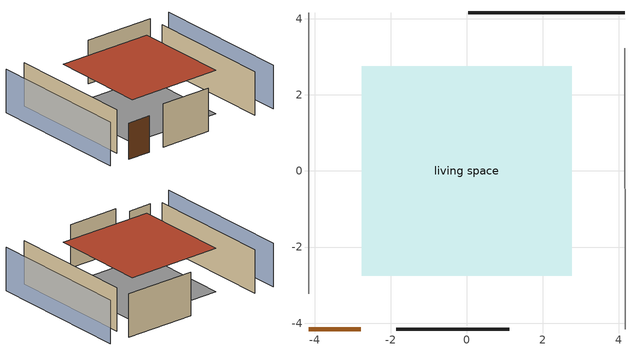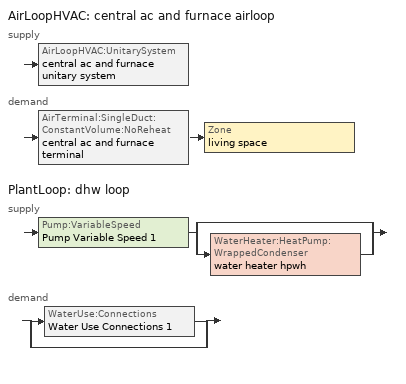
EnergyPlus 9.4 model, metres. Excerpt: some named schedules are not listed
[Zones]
living space
 floor adiabatic (Surface_1 construction): -2.76,-2.76 -2.76,2.76 2.76,2.76 2.76,-2.76 z0
 wall outside (AdiabaticWallConstruction): -4.16,-4.16 -2.79,-4.16 z0:2.03
 wall outside (Surface_3 construction): 4.16,4.16 0.05,4.16 z0:2.44
 wall outside (Surface_5 construction): -1.86,-4.16 1.11,-4.16 z0:2.44
 wall adiabatic (Surface_2 construction): -4.16,4.16 -4.16,-3.23 z0:2.44
 wall adiabatic (Surface_4 construction): 4.16,-4.16 4.16,3.23 z0:2.44
 door (Door): -4.16,-4.16 -2.79,-4.16 z0:2.03
 roof outside (Surface_6 construction): -2.76,2.76 -2.76,-2.76 2.76,-2.76 2.76,2.76 z2.44
shading: -5.38,4.16 -5.38,-4.16 / 5.38,-4.16 5.38,4.16 z0:2.44
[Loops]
AirLoopHVAC 'central ac and furnace airloop'
 supply: AirLoopHVAC:UnitarySystem 'central ac and furnace unitary system'
 demand: AirTerminal:SingleDuct:ConstantVolume:NoReheat 'central ac and furnace terminal' > Zone 'living space'
PlantLoop 'dhw loop'
 supply: Pump:VariableSpeed 'Pump Variable Speed 1' > split
  | bypass
  | WaterHeater:HeatPump:WrappedCondenser 'water heater hpwh'
 demand: split
  | WaterUse:Connections 'Water Use Connections 1'
  | bypass
[Building]
Building 1: Terrain=Suburbs
[Site:Location]
Jack Northrop Fld H_CA_USA: Latitude {deg}=33.92; Longitude {deg}=-118.33; Time Zone {hr}=-8; Elevation {m}=21
[Site:GroundTemperature:Deep]
16.823, 16.823, 16.823, 16.823, 16.823, 16.823, 16.823, 16.823, 16.823, 16.823, 16.823, 16.823
[Site:GroundTemperature:Shallow]
15.6849, 15.1465, 15.1033, 15.3589, 16.3846, 17.4055, 18.2906, 18.8513, 18.8989, 18.4429, 17.5804, 16.5908
[Site:WaterMainsTemperature]
Calculation Method=Schedule; Temperature Schedule=mains temperature schedule
[Material] Roughness=Rough
Name | Thickness {m} | Conductivity {W/m-K} | Density {kg/m3} | Specific Heat {J/kg-K} | Thermal Absorptance | Solar Absorptance | Visible Absorptance
asphalt or fiberglass shingles | 0.009525 | 0.162714 | 1121.4 | 1465.45 | 0.91 | 0.92 | 0.92
DoorMaterial | 0.04445 | 0.0612267 | 512.64 | 1214.23 | 0.9 | 0.7 | 0.7
Drywall 0.5 in. | 0.0127 | 0.160291 | 801 | 837.4 | 0.9 | 0.5 | 0.1
FloorStudAndCavity | 0.0889 | 1.94183 | 50.32683 | 1063.81 | 0.9 | 0.7 | 0.7
furniture material living space | 0.06096 | 0.115458 | 640.8 | 1214.23 | 0.9 | 0.6 | 0.1
RoofRigidIns | 0.025908 | 0.029427 | 32.04 | 1214.23 | 0.9 | 0.7 | 0.7
RoofSheathing | 0.01905 | 0.115458 | 512.64 | 1214.23 | 0.9 | 0.7 | 0.7
RoofStudAndCavity | 0.2032 | 0.71298 | 78.34581 | 1123.46 | 0.9 | 0.7 | 0.7
WallRigidIns | 0.512978 | 0.029427 | 32.04 | 1214.23 | 0.9 | 0.7 | 0.7
WallSheathing | 0.0127 | 0.115458 | 512.64 | 1214.23 | 0.9 | 0.7 | 0.7
WallStudAndCavity | 0.1397 | 0.393673 | 139.0536 | 1170.24 | 0.9 | 0.7 | 0.7
WallStudAndCavity 1 | 0.1397 | 1.23985 | 139.0536 | 1170.24 | 0.9 | 0.7 | 0.7
WallStudAndCavity 2 | 0.0889 | 0.380278 | 52.3479 | 1209.89 | 0.9 | 0.7 | 0.7
WallStudAndCavity 3 | 0.0889 | 0.391764 | 83.0341 | 1211.67 | 0.9 | 0.7 | 0.7
wood siding | 0.0254 | 0.102417 | 544.68 | 1172.36 | 0.9 | 0.7 | 0.7
wood siding 1 | 0.0254 | 0.102417 | 544.68 | 1172.36 | 0.9 | 0.75 | 0.75
[Construction]
AdiabaticWallConstruction: wood siding 1, WallRigidIns, WallStudAndCavity 2, Drywall 0.5 in.
Door: DoorMaterial
furniture construction living space: furniture material living space
PartitionWallConstruction: Drywall 0.5 in., WallStudAndCavity 3, Drywall 0.5 in.
Surface_1 construction: FloorStudAndCavity
Surface_2 construction; Surface_4 construction: WallSheathing, WallStudAndCavity
Surface_3 construction; Surface_5 construction: wood siding, WallSheathing, WallStudAndCavity 1, Drywall 0.5 in.
Surface_6 construction: asphalt or fiberglass shingles, RoofRigidIns, RoofSheathing, RoofStudAndCavity, Drywall 0.5 in.
[Zone]
living space: Multiplier=1; Volume {m3}=74.3034; Part of Total Floor Area=Yes
[InternalMass] Zone or ZoneList=living space; Surface Area {m2}=30.4722
Name | Construction
furniture mass living space living | furniture construction living space
living space Living Partition | PartitionWallConstruction
[People]
occupants: Zone or ZoneList=living space; Number of People Schedule=occupants; Number of People Calculation Method=People; Number of People=1; Fraction Radiant=0.314171; Sensible Heat Fraction=0.56303; Activity Level Schedule=occupants activity schedule; Carbon Dioxide Generation Rate {m3/s-W}=0; Enable ASHRAE 55 Comfort Warnings=No; Mean Radiant Temperature Calculation Type=ZoneAveraged
[Lights]
interior lighting: Zone or ZoneList=living space; Schedule=lighting_interior; Design Level Calculation Method=LightingLevel; Lighting Level {W}=382.434; Return Air Fraction=0; Fraction Radiant=0.6; Fraction Visible=0.2; Fraction Replaceable=1
[ElectricEquipment] Zone or ZoneList=living space; Design Level Calculation Method=EquipmentLevel
Name | Schedule | Design Level {W} | Fraction Latent | Fraction Radiant | Fraction Lost
ceiling fan | ceiling_fan | 63.7545 | 0 | 0.558 | 0
clothes dryer | clothes_dryer | 1993.39 | 0.0164787 | 0.0801128 | 0.85
clothes washer | clothes_washer_power | 13222.9 | 0.03 | 0.162 | 0.7
cooking range | cooking_range | 1257.23 | 0.161847 | 0.382892 | 0.2
freezer | freezer | 47.92 | 0 | 0.6 | 0
fridge | refrigerator | 36.4967 | 0 | 0.6 | 0
mech vent bath fan 0 | mech vent bath fan 0 schedule | 15 | 0 | 0 | 1
mech vent house fan | Always On Discrete | 30 | 0 | 0 | 1
mech vent house fan cfis | Always On Discrete | 0 | 0 | 0 | 0
mech vent range fan 0 | mech vent range fan 0 schedule | 30 | 0 | 0 | 1
misc electric vehicle charging | plug_loads_vehicle | 211.416 | 0 | 0 | 1
misc hot tub pump | hot_tub_pump | 405.359 | 0 | 0 | 1
misc plug loads | plug_loads_other | 12.2969 | 0.021 | 0.558 | 0.049
misc tv | plug_loads_tv | 46.9568 | 0 | 0.6 | 0
misc well pump | plug_loads_well_pump | 13.8377 | 0 | 0 | 1
whole house fan | Always On Discrete | 0 | 0 | 0 | 1
[GasEquipment]
misc hot tub heater: Zone or ZoneList=living space; Schedule=hot_tub_heater; Design Level Calculation Method=EquipmentLevel; Design Level {W}=895.818; Fraction Latent=0; Fraction Radiant=0; Fraction Lost=1
[OtherEquipment] Zone or ZoneList=living space; Design Level Calculation Method=EquipmentLevel
Name | Fuel Type | Schedule | Design Level {W} | Fraction Latent | Fraction Radiant | Fraction Lost
clothes dryer 1 | NaturalGas | clothes_dryer | 26482.4 | 0.0164787 | 0.0801128 | 0.85
cooking range 1 | NaturalGas | cooking_range | 36845.7 | 0.161847 | 0.382892 | 0.2
mech vent house fan latent load equip; water heater lat | None | Always On Discrete | 0 | 1 | 0 | 0
mech vent house fan sensible load equip; water heater sens | None | Always On Discrete | 0 | 0 | 0 | 0
misc fireplace | NaturalGas | fuel_loads_fireplace | 15.3276 | 0.1 | 0.3 | 0.4
misc grill | NaturalGas | fuel_loads_grill | 12.2921 | 0 | 0 | 1
misc lighting | NaturalGas | fuel_loads_lighting | 1.82016 | 0 | 0 | 1
water heater hpwh EC adjustment | Electricity | Always On Discrete | 0.01 | 0 | 0 | 1
water latent | None | fixtures | 3509.71 | 1 | 0 | 0
water sensible | None | fixtures | -3458.97 | 0 | 0.6 | 0
[ZoneInfiltration:DesignFlowRate] Zone or ZoneList=living space; Schedule=Always On Discrete; Design Flow Rate Calculation Method=Flow/Zone; Design Flow Rate {m3/s}=0
infil flow; natural vent flow; whole house fan flow
[ZoneControl:Thermostat]
living space Thermostat: Zone or ZoneList=living space; Control Type Schedule=living space Thermostat Schedule; Control 1=living space temperature setpoint; Temperature Difference Between Cutout And Setpoint {deltaC}=0
[ThermostatSetpoint:DualSetpoint]
living space temperature setpoint: Heating Setpoint Temperature Schedule=heating setpoint; Cooling Setpoint Temperature Schedule=cooling setpoint
[AirTerminal:SingleDuct:ConstantVolume:NoReheat]
central ac and furnace terminal: Availability Schedule=Always On Discrete; Maximum Air Flow Rate {m3/s}=0.0509703
[ZoneHVAC:Baseboard:Convective:Electric]
baseboard: Availability Schedule=Always On Discrete; Heating Design Capacity {W}=408.248; Efficiency=1
[ZoneHVAC:Dehumidifier:DX]
dehumidifier: Availability Schedule=Always On Discrete; Rated Water Removal {L/day}=30.7565; Rated Energy Factor {L/kWh}=1.8; Rated Air Flow Rate {m3/s}=0.0843606; Water Removal Curve=DXDH-WaterRemove-Cap-fT; Energy Factor Curve=DXDH-EnergyFactor-fT; Part Load Fraction Correlation Curve=DXDH-PLF-fPLR; Minimum Dry-Bulb Temperature for Dehumidifier Operation {C}=10; Maximum Dry-Bulb Temperature for Dehumidifier Operation {C}=40; Off-Cycle Parasitic Electric Load {W}=0
[ZoneHVAC:IdealLoadsAirSystem]
ideal residual: Maximum Heating Supply Air Temperature {C}=50; Minimum Cooling Supply Air Temperature {C}=10; Maximum Heating Supply Air Humidity Ratio {kgWater/kgDryAir}=0.015; Minimum Cooling Supply Air Humidity Ratio {kgWater/kgDryAir}=0.01; Heating Limit=NoLimit; Cooling Limit=NoLimit; Dehumidification Control Type=None; Humidification Control Type=None
[Zone equipment]
living space: central ac and furnace terminal, baseboard, dehumidifier, ideal residual
[AirLoopHVAC]
central ac and furnace airloop: Design Supply Air Flow Rate {m3/s}=0.0509703; Design Return Air Flow Fraction of Supply Air Flow=1
[Sizing:System]
central ac and furnace airloop: Type of Load to Size On=Sensible; Design Outdoor Air Flow Rate {m3/s}=Autosize; Central Heating Maximum System Air Flow Ratio=0.3; Preheat Design Temperature {C}=7; Preheat Design Humidity Ratio {kgWater/kgDryAir}=0.008; Precool Design Temperature {C}=12.8; Precool Design Humidity Ratio {kgWater/kgDryAir}=0.008; Central Cooling Design Supply Air Temperature {C}=12.8; Central Heating Design Supply Air Temperature {C}=16.7; Type of Zone Sum to Use=NonCoincident; 100% Outdoor Air in Cooling=Yes; 100% Outdoor Air in Heating=Yes; Central Cooling Design Supply Air Humidity Ratio {kgWater/kgDryAir}=0.0085; Central Heating Design Supply Air Humidity Ratio {kgWater/kgDryAir}=0.008; Cooling Supply Air Flow Rate Method=DesignDay; Cooling Supply Air Flow Rate {m3/s}=0; Cooling Supply Air Flow Rate Per Floor Area {m3/s-m2}=0.00996765; Cooling Fraction of Autosized Cooling Supply Air Flow Rate=1; Cooling Supply Air Flow Rate Per Unit Cooling Capacity {m3/s-W}=3.94755e-05; Heating Supply Air Flow Rate Method=DesignDay; Heating Supply Air Flow Rate {m3/s}=0; Heating Supply Air Flow Rate Per Floor Area {m3/s-m2}=0.00996765; Heating Fraction of Autosized Heating Supply Air Flow Rate=1; Heating Fraction of Autosized Cooling Supply Air Flow Rate=1; Heating Supply Air Flow Rate Per Unit Heating Capacity {m3/s-W}=3.15882e-05; System Outdoor Air Method=ZoneSum; Zone Maximum Outdoor Air Fraction=1; Cooling Design Capacity Method=CoolingDesignCapacity; Cooling Design Capacity {W}=Autosize; Cooling Design Capacity Per Floor Area {W/m2}=234.7; Fraction of Autosized Cooling Design Capacity=1; Heating Design Capacity Method=HeatingDesignCapacity; Heating Design Capacity {W}=Autosize; Heating Design Capacity Per Floor Area {W/m2}=157; Fraction of Autosized Heating Design Capacity=1; Central Cooling Capacity Control Method=OnOff
[AvailabilityManager:Scheduled]
central ac and furnace airloop Availability Manager: Schedule=Always On Discrete
[AirLoopHVAC:UnitarySystem]
central ac and furnace unitary system: Control Type=Load; Controlling Zone or Thermostat Location=living space; Dehumidification Control Type=None; Availability Schedule=Always On Discrete; Supply Fan=central ac and furnace supply fan; Fan Placement=BlowThrough; Supply Air Fan Operating Mode Schedule=Always Off Discrete; Heating Coil=central ac and furnace htg coil; DX Heating Coil Sizing Ratio=1; Cooling Coil=central ac and furnace clg coil; Use DOAS DX Cooling Coil=No; Minimum Supply Air Temperature {C}=2; Latent Load Control=SensibleOnlyLoadControl; Cooling Supply Air Flow Rate Method=SupplyAirFlowRate; Cooling Supply Air Flow Rate {m3/s}=0.0509703; Heating Supply Air Flow Rate Method=SupplyAirFlowRate; Heating Supply Air Flow Rate {m3/s}=0.0136865; No Load Supply Air Flow Rate {m3/s}=0; Maximum Supply Air Temperature {C}=48.8889; Maximum Outdoor Dry-Bulb Temperature for Supplemental Heater Operation {C}=21; Maximum Cycling Rate {cycles/hr}=2.5; Heat Pump Time Constant {s}=60; Fraction of On-Cycle Power Use=0.01; Heat Pump Fan Delay Time {s}=60; Ancillary On-Cycle Electric Power {W}=0; Ancillary Off-Cycle Electric Power {W}=0
[Fan:OnOff] Availability Schedule=Always On Discrete; Motor Efficiency=1; Motor In Airstream Fraction=1
Name | Fan Total Efficiency | Pressure Rise {Pa} | Maximum Flow Rate {m3/s} | Fan Power Ratio Function of Speed Ratio Curve | Fan Efficiency Ratio Function of Speed Ratio Curve
central ac and furnace supply fan | 0.75 | 794.58 | 0.0509703 | Fan On Off Power Curve | Fan On Off Efficiency Curve
water heater fan | 0.663995 | 65 | 0.0854225 | Fan On Off Power Curve 1 | Fan On Off Efficiency Curve 1
[Coil:Heating:Fuel]
central ac and furnace htg coil: Availability Schedule=Always On Discrete; Fuel Type=FuelOilNo2; Burner Efficiency=0.76; Nominal Capacity {W}=1224.45; Parasitic Electric Load {W}=0; Parasitic Fuel Load {W}=0
[Coil:Cooling:DX:SingleSpeed]
central ac and furnace clg coil: Availability Schedule=Always On Discrete; Gross Rated Total Cooling Capacity {W}=1969.44; Gross Rated Sensible Heat Ratio=0.740612; Gross Rated Cooling COP {W/W}=2.49021; Rated Air Flow Rate {m3/s}=0.104183; Rated Evaporator Fan Power Per Volume Flow Rate {W/(m3/s)}=773.391; Total Cooling Capacity Function of Temperature Curve=Cool-CAP-fT1; Total Cooling Capacity Function of Flow Fraction Curve=Cool-CAP-fFF1; Energy Input Ratio Function of Temperature Curve=Cool-EIR-fT1; Energy Input Ratio Function of Flow Fraction Curve=Cool-EIR-fFF1; Part Load Fraction Correlation Curve=Cool-PLF-fPLR1; Minimum Outdoor Dry-Bulb Temperature for Compressor Operation {C}=-25; Nominal Time for Condensate Removal to Begin {s}=1000; Ratio of Initial Moisture Evaporation Rate and Steady State Latent Capacity=1.5; Maximum Cycling Rate {cycles/hr}=3; Latent Capacity Time Constant {s}=45; Condenser Type=AirCooled; Evaporative Condenser Effectiveness=0; Evaporative Condenser Air Flow Rate {m3/s}=Autosize; Evaporative Condenser Pump Rated Power Consumption {W}=Autosize; Crankcase Heater Capacity {W}=50; Maximum Outdoor Dry-Bulb Temperature for Crankcase Heater Operation {C}=10; Basin Heater Capacity {W/K}=0; Basin Heater Setpoint Temperature {C}=10
[PlantLoop]
dhw loop: Fluid Type=Water; Plant Equipment Operation Scheme=dhw loop Operation Schemes; Maximum Loop Temperature {C}=100; Minimum Loop Temperature {C}=0; Maximum Loop Flow Rate {m3/s}=0.01; Minimum Loop Flow Rate {m3/s}=0; Plant Loop Volume {m3}=0.003; Load Distribution Scheme=Optimal; Plant Loop Demand Calculation Scheme=SingleSetpoint
[Sizing:Plant]
dhw loop: Loop Type=Heating; Design Loop Exit Temperature {C}=51.6667; Loop Design Temperature Difference {deltaC}=5.55556; Sizing Option=NonCoincident; Zone Timesteps in Averaging Window=1; Coincident Sizing Factor Mode=None
[Pump:VariableSpeed]
Pump Variable Speed 1: Design Maximum Flow Rate {m3/s}=0.01; Design Pump Head {Pa}=1; Design Power Consumption {W}=0; Motor Efficiency=1; Fraction of Motor Inefficiencies to Fluid Stream=0; Coefficient 1 of the Part Load Performance Curve=0; Coefficient 2 of the Part Load Performance Curve=1; Coefficient 3 of the Part Load Performance Curve=0; Coefficient 4 of the Part Load Performance Curve=0; Design Minimum Flow Rate {m3/s}=0; Pump Control Type=Intermittent; Skin Loss Radiative Fraction=0.5; Design Power Sizing Method=PowerPerFlowPerPressure; Design Electric Power per Unit Flow Rate {W/(m3/s)}=348701.1; Design Shaft Power per Unit Flow Rate per Unit Head {W/((m3/s)-Pa)}=1.28205; Design Minimum Flow Rate Fraction=0
[WaterHeater:Stratified]
water heater tank: Tank Volume {m3}=0.27255; Tank Height {m}=1.5975; Tank Shape=VerticalCylinder; Maximum Temperature Limit {C}=90; Heater Priority Control=MasterSlave; Heater 1 Setpoint Temperature Schedule=water heater TopElementSetpoint; Heater 1 Deadband Temperature Difference {deltaC}=18.5; Heater 1 Capacity {W}=4500; Heater 1 Height {m}=1.13156; Heater 2 Setpoint Temperature Schedule=water heater BottomElementSetpoint; Heater 2 Deadband Temperature Difference {deltaC}=3.89; Heater 2 Capacity {W}=4500; Heater 2 Height {m}=0.332813; Heater Fuel Type=Electricity; Heater Thermal Efficiency=1; Off Cycle Parasitic Fuel Consumption Rate {W}=3; Off Cycle Parasitic Fuel Type=Electricity; Off Cycle Parasitic Heat Fraction to Tank=0; Off Cycle Parasitic Height {m}=0; On Cycle Parasitic Fuel Consumption Rate {W}=3; On Cycle Parasitic Fuel Type=Electricity; On Cycle Parasitic Heat Fraction to Tank=0; On Cycle Parasitic Height {m}=0; Ambient Temperature Indicator=Schedule; Ambient Temperature Schedule=water heater Tamb act; Uniform Skin Loss Coefficient per Unit Area to Ambient Temperature {W/m2-K}=0.92499; Skin Loss Fraction to Zone=1; Off Cycle Flue Loss Coefficient to Ambient Temperature {W/K}=0; Off Cycle Flue Loss Fraction to Zone=1; Use Side Effectiveness=1; Use Side Inlet Height {m}=0; Use Side Outlet Height {m}=Autocalculate; Source Side Effectiveness=1; Source Side Inlet Height {m}=0; Source Side Outlet Height {m}=0; Inlet Mode=Fixed; Use Side Design Flow Rate {m3/s}=0.00453494; Source Side Design Flow Rate {m3/s}=0; Indirect Water Heating Recovery Time {hr}=1.5; Number of Nodes=6; Additional Destratification Conductivity {W/m-K}=0; Node 1 Additional Loss Coefficient {W/K}=0; Node 2 Additional Loss Coefficient {W/K}=0; Node 3 Additional Loss Coefficient {W/K}=0; Node 4 Additional Loss Coefficient {W/K}=0; Node 5 Additional Loss Coefficient {W/K}=0; Node 6 Additional Loss Coefficient {W/K}=0
[WaterHeater:HeatPump:WrappedCondenser]
water heater hpwh: Availability Schedule=Always On Discrete; Compressor Setpoint Temperature Schedule=water heater WaterHeaterHPSchedule; Dead Band Temperature Difference {deltaC}=3.89; Condenser Bottom Location {m}=0.01; Condenser Top Location {m}=0.865313; Evaporator Air Flow Rate {m3/s}=0.0854225; Inlet Air Configuration=Schedule; Inlet Air Temperature Schedule=water heater Tamb act; Inlet Air Humidity Schedule=water heater RHamb act; Tank=water heater tank; DX Coil=water heater coil; Minimum Inlet Air Temperature for Compressor Operation {C}=5.55556; Maximum Inlet Air Temperature for Compressor Operation {C}=48.8889; Compressor Location=Schedule; Compressor Ambient Temperature Schedule=water heater Tamb act; Fan=water heater fan; Fan Placement=DrawThrough; On Cycle Parasitic Electric Load {W}=0; Off Cycle Parasitic Electric Load {W}=0; Parasitic Heat Rejection Location=Outdoors; Tank Element Control Logic=MutuallyExclusive; Control Sensor 1 Height In Stratified Tank {m}=1.26469; Control Sensor 1 Weight=0.75; Control Sensor 2 Height In Stratified Tank {m}=0.465938
[Coil:WaterHeating:AirToWaterHeatPump:Wrapped]
water heater coil: Rated Heating Capacity {W}=1409.92; Rated COP {W/W}=2.81984; Rated Sensible Heat Ratio=0.88; Rated Evaporator Inlet Air Dry-Bulb Temperature {C}=19.7222; Rated Evaporator Inlet Air Wet-Bulb Temperature {C}=13.5639; Rated Condenser Water Temperature {C}=48.89; Rated Evaporator Air Flow Rate {m3/s}=0.0854225; Evaporator Fan Power Included in Rated COP=Yes; Crankcase Heater Capacity {W}=0; Maximum Ambient Temperature for Crankcase Heater Operation {C}=0; Evaporator Air Temperature Type for Curve Objects=WetBulbTemperature; Heating Capacity Function of Temperature Curve=HPWH-Cap-fT; Heating Capacity Function of Air Flow Fraction Curve=HPWH-Htg-Cap-FF; Heating COP Function of Temperature Curve=HPWH-COP-fT; Heating COP Function of Air Flow Fraction Curve=HPWH-Htg-COP-FF; Part Load Fraction Correlation Curve=HPWH-COP-fPLR
[SetpointManager:Scheduled]
Setpoint Manager Scheduled 1: Control Variable=Temperature; Schedule=dhw temp
[WaterUse:Connections]
Water Use Connections 1: Water Use Equipment Name 1=dhw fixtures; Water Use Equipment Name 2=dhw distribution waste; Water Use Equipment Name 3=clothes washer
[WaterUse:Equipment]
Name | Peak Flow Rate {m3/s} | Flow Rate Fraction Schedule | Target Temperature Schedule
dhw fixtures | 0.000209975 | fixtures | Schedule Constant 1
dhw distribution waste | 8.01235e-05 | fixtures | Schedule Constant 1
clothes washer | 0.000233589 | clothes_washer | water heater WaterHeaterHPSchedule
[PlantEquipmentOperationSchemes]
dhw loop Operation Schemes: Control Scheme Object Type 1=PlantEquipmentOperation:HeatingLoad; Control Scheme Name 1=dhw loop Heating Operation Scheme; Control Scheme Schedule Name 1=Always On Discrete
[PlantEquipmentOperation:HeatingLoad]
dhw loop Heating Operation Scheme: Load Range Lower Limit 1 {W}=0; Load Range Upper Limit 1 {W}=1000000000; Range Equipment List Name 1=dhw loop Heating Equipment List
[PlantEquipmentList]
dhw loop Heating Equipment List: WaterHeater:HeatPump:WrappedCondenser, water heater hpwh
[Exterior:Lights]
exterior lighting: Schedule=lighting_exterior; Design Level {W}=14.8717
[EnergyManagementSystem:GlobalVariable]
central_ac_and_furnace_airloop_Fan_RTF
[EnergyManagementSystem:InternalVariable]
central_ac_and_furnace_airloop_max_sup_fan_mfr: Internal Data Index Key=central ac and furnace supply fan; Internal Data Type=Fan Maximum Mass Flow Rate
[EnergyManagementSystem:Sensor]
Name | Output:Variable or Output:Meter Index Key | Output:Variable or Output:Meter
airflow_gain | living space | Zone Infiltration Sensible Heat Gain Energy
airflow_loss | living space | Zone Infiltration Sensible Heat Loss Energy
airflow_tin_s; central_ac_and_furnace_unitary_system_install_quality_tin_s; water_heater_amb_temp | living space | Zone Mean Air Temperature
airflow_tt_s; central_ac_and_furnace_unitary_system_install_quality_tt_s | living space | Zone Outdoor Air Drybulb Temperature
airflow_win_s | living space | Zone Air Humidity Ratio
central_ac_and_furnace_airloop_Fan_RTF_s | central ac and furnace supply fan | Fan Runtime Fraction
central_ac_and_furnace_clg_coil_s | central ac and furnace clg coil | Cooling Coil Electricity Energy
central_ac_and_furnace_htg_coil_s | central ac and furnace htg coil | Heating Coil FuelOilNo2 Energy
central_ac_and_furnace_supply_fan_s; central_ac_and_furnace_supply_fan_s_1 | central ac and furnace supply fan | Fan Electricity Energy
clg_load_liv |  | Cooling:EnergyTransfer:Zone:LIVING SPACE
clg_load_tot |  | Cooling:EnergyTransfer
clg_sp_s | cooling setpoint | Schedule Value
clothes_dryer_exhaust_0_sch_s | clothes_dryer_exhaust | Schedule Value
cool_season | cooling season schedule | Schedule Value
htg_load_liv |  | Heating:EnergyTransfer:Zone:LIVING SPACE
htg_load_tot |  | Heating:EnergyTransfer
htg_sp_s | heating setpoint | Schedule Value
ig_dehumidifier | dehumidifier | Zone Dehumidifier Sensible Heating Energy
ig_ee_conv | ceiling fan | Electric Equipment Convective Heating Energy
ig_ee_conv_1 | clothes dryer | Electric Equipment Convective Heating Energy
ig_ee_conv_10 | misc well pump | Electric Equipment Convective Heating Energy
ig_ee_conv_11 | whole house fan | Electric Equipment Convective Heating Energy
ig_ee_conv_2 | clothes washer | Electric Equipment Convective Heating Energy
ig_ee_conv_3 | cooking range | Electric Equipment Convective Heating Energy
ig_ee_conv_4 | freezer | Electric Equipment Convective Heating Energy
ig_ee_conv_5 | fridge | Electric Equipment Convective Heating Energy
ig_ee_conv_6 | misc electric vehicle charging | Electric Equipment Convective Heating Energy
ig_ee_conv_7 | misc hot tub pump | Electric Equipment Convective Heating Energy
ig_ee_conv_8 | misc plug loads | Electric Equipment Convective Heating Energy
ig_ee_conv_9 | misc tv | Electric Equipment Convective Heating Energy
ig_ee_rad | ceiling fan | Electric Equipment Radiant Heating Energy
ig_ee_rad_1 | clothes dryer | Electric Equipment Radiant Heating Energy
ig_ee_rad_10 | misc well pump | Electric Equipment Radiant Heating Energy
ig_ee_rad_11 | whole house fan | Electric Equipment Radiant Heating Energy
ig_ee_rad_2 | clothes washer | Electric Equipment Radiant Heating Energy
ig_ee_rad_3 | cooking range | Electric Equipment Radiant Heating Energy
ig_ee_rad_4 | freezer | Electric Equipment Radiant Heating Energy
ig_ee_rad_5 | fridge | Electric Equipment Radiant Heating Energy
ig_ee_rad_6 | misc electric vehicle charging | Electric Equipment Radiant Heating Energy
ig_ee_rad_7 | misc hot tub pump | Electric Equipment Radiant Heating Energy
ig_ee_rad_8 | misc plug loads | Electric Equipment Radiant Heating Energy
ig_ee_rad_9 | misc tv | Electric Equipment Radiant Heating Energy
ig_ge_conv | misc hot tub heater | Gas Equipment Convective Heating Energy
ig_ge_rad | misc hot tub heater | Gas Equipment Radiant Heating Energy
ig_lgt_conv | interior lighting | Lights Convective Heating Energy
ig_lgt_rad | interior lighting | Lights Radiant Heating Energy
ig_lgt_vis | interior lighting | Lights Visible Radiation Heating Energy
ig_oe_conv | clothes dryer 1 | Other Equipment Convective Heating Energy
ig_oe_conv_1 | cooking range 1 | Other Equipment Convective Heating Energy
ig_oe_conv_2 | misc fireplace | Other Equipment Convective Heating Energy
ig_oe_conv_3 | misc grill | Other Equipment Convective Heating Energy
ig_oe_conv_4 | misc lighting | Other Equipment Convective Heating Energy
ig_oe_conv_5 | water heater hpwh EC adjustment | Other Equipment Convective Heating Energy
ig_oe_conv_6 | water heater lat | Other Equipment Convective Heating Energy
ig_oe_conv_7 | water heater sens | Other Equipment Convective Heating Energy
ig_oe_conv_8 | water latent | Other Equipment Convective Heating Energy
ig_oe_conv_9 | water sensible | Other Equipment Convective Heating Energy
ig_oe_rad | clothes dryer 1 | Other Equipment Radiant Heating Energy
ig_oe_rad_1 | cooking range 1 | Other Equipment Radiant Heating Energy
ig_oe_rad_2 | misc fireplace | Other Equipment Radiant Heating Energy
ig_oe_rad_3 | misc grill | Other Equipment Radiant Heating Energy
ig_oe_rad_4 | misc lighting | Other Equipment Radiant Heating Energy
ig_oe_rad_5 | water heater hpwh EC adjustment | Other Equipment Radiant Heating Energy
ig_oe_rad_6 | water heater lat | Other Equipment Radiant Heating Energy
ig_oe_rad_7 | water heater sens | Other Equipment Radiant Heating Energy
ig_oe_rad_8 | water latent | Other Equipment Radiant Heating Energy
ig_oe_rad_9 | water sensible | Other Equipment Radiant Heating Energy
ig_ppl_conv | occupants | People Convective Heating Energy
ig_ppl_rad | occupants | People Radiant Heating Energy
im_conv | furniture mass living space living | Surface Inside Face Convection Heat Gain Energy
im_conv_1 | living space Living Partition | Surface Inside Face Convection Heat Gain Energy
im_ig | furniture mass living space living | Surface Inside Face Internal Gains Radiation Heat Gain Energy
im_ig_1 | living space Living Partition | Surface Inside Face Internal Gains Radiation Heat Gain Energy
im_lgt | furniture mass living space living | Surface Inside Face Lights Radiation Heat Gain Energy
im_lgt_1 | living space Living Partition | Surface Inside Face Lights Radiation Heat Gain Energy
im_sol | furniture mass living space living | Surface Inside Face Solar Radiation Heat Gain Energy
im_sol_1 | living space Living Partition | Surface Inside Face Solar Radiation Heat Gain Energy
im_surf | furniture mass living space living | Surface Inside Face Net Surface Thermal Radiation Heat Gain Energy
im_surf_1 | living space Living Partition | Surface Inside Face Net Surface Thermal Radiation Heat Gain Energy
mech_vent_bath_fan_0_sch_s | mech vent bath fan 0 schedule | Schedule Value
mech_vent_range_fan_0_sch_s | mech vent range fan 0 schedule | Schedule Value
mv_conv | mech vent bath fan 0 | Electric Equipment Convective Heating Energy
mv_conv_1 | mech vent house fan | Electric Equipment Convective Heating Energy
mv_conv_2 | mech vent house fan cfis | Electric Equipment Convective Heating Energy
mv_conv_3 | mech vent range fan 0 | Electric Equipment Convective Heating Energy
mv_conv_4 | mech vent house fan latent load equip | Other Equipment Convective Heating Energy
mv_conv_5 | mech vent house fan sensible load equip | Other Equipment Convective Heating Energy
mv_rad | mech vent bath fan 0 | Electric Equipment Radiant Heating Energy
mv_rad_1 | mech vent house fan | Electric Equipment Radiant Heating Energy
mv_rad_2 | mech vent house fan cfis | Electric Equipment Radiant Heating Energy
mv_rad_3 | mech vent range fan 0 | Electric Equipment Radiant Heating Energy
mv_rad_4 | mech vent house fan latent load equip | Other Equipment Radiant Heating Energy
mv_rad_5 | mech vent house fan sensible load equip | Other Equipment Radiant Heating Energy
natural_vent_avail_s | natural vent avail schedule | Schedule Value
out_pb_s |  | Site Outdoor Air Barometric Pressure
out_wt_s |  | Site Outdoor Air Humidity Ratio
site_vw_s |  | Site Wind Speed
ss_conv | Surface_5_-_Door_front | Surface Inside Face Convection Heat Gain Energy
ss_ig | Surface_5_-_Door_front | Surface Inside Face Internal Gains Radiation Heat Gain Energy
ss_lgt | Surface_5_-_Door_front | Surface Inside Face Lights Radiation Heat Gain Energy
ss_sol | Surface_5_-_Door_front | Surface Inside Face Solar Radiation Heat Gain Energy
ss_surf | Surface_5_-_Door_front | Surface Inside Face Net Surface Thermal Radiation Heat Gain Energy
s_conv | Surface_1 | Surface Inside Face Convection Heat Gain Energy
s_conv_1 | Surface_2 | Surface Inside Face Convection Heat Gain Energy
s_conv_2 | Surface_3 | Surface Inside Face Convection Heat Gain Energy
s_conv_3 | Surface_4 | Surface Inside Face Convection Heat Gain Energy
s_conv_4 | Surface_5 | Surface Inside Face Convection Heat Gain Energy
s_conv_5 | Surface_6 | Surface Inside Face Convection Heat Gain Energy
s_ig | Surface_1 | Surface Inside Face Internal Gains Radiation Heat Gain Energy
s_ig_1 | Surface_2 | Surface Inside Face Internal Gains Radiation Heat Gain Energy
s_ig_2 | Surface_3 | Surface Inside Face Internal Gains Radiation Heat Gain Energy
s_ig_3 | Surface_4 | Surface Inside Face Internal Gains Radiation Heat Gain Energy
s_ig_4 | Surface_5 | Surface Inside Face Internal Gains Radiation Heat Gain Energy
s_ig_5 | Surface_6 | Surface Inside Face Internal Gains Radiation Heat Gain Energy
s_lgt | Surface_1 | Surface Inside Face Lights Radiation Heat Gain Energy
s_lgt_1 | Surface_2 | Surface Inside Face Lights Radiation Heat Gain Energy
s_lgt_2 | Surface_3 | Surface Inside Face Lights Radiation Heat Gain Energy
s_lgt_3 | Surface_4 | Surface Inside Face Lights Radiation Heat Gain Energy
s_lgt_4 | Surface_5 | Surface Inside Face Lights Radiation Heat Gain Energy
s_lgt_5 | Surface_6 | Surface Inside Face Lights Radiation Heat Gain Energy
s_sol | Surface_1 | Surface Inside Face Solar Radiation Heat Gain Energy
s_sol_1 | Surface_2 | Surface Inside Face Solar Radiation Heat Gain Energy
s_sol_2 | Surface_3 | Surface Inside Face Solar Radiation Heat Gain Energy
s_sol_3 | Surface_4 | Surface Inside Face Solar Radiation Heat Gain Energy
s_sol_4 | Surface_5 | Surface Inside Face Solar Radiation Heat Gain Energy
s_sol_5 | Surface_6 | Surface Inside Face Solar Radiation Heat Gain Energy
s_surf | Surface_1 | Surface Inside Face Net Surface Thermal Radiation Heat Gain Energy
s_surf_1 | Surface_2 | Surface Inside Face Net Surface Thermal Radiation Heat Gain Energy
s_surf_2 | Surface_3 | Surface Inside Face Net Surface Thermal Radiation Heat Gain Energy
s_surf_3 | Surface_4 | Surface Inside Face Net Surface Thermal Radiation Heat Gain Energy
s_surf_4 | Surface_5 | Surface Inside Face Net Surface Thermal Radiation Heat Gain Energy
s_surf_5 | Surface_6 | Surface Inside Face Net Surface Thermal Radiation Heat Gain Energy
water_heater_amb_rh | living space | Zone Air Relative Humidity
water_heater_coil_energy | water heater coil | Cooling Coil Water Heating Electricity Rate
water_heater_fan_energy; water_heater_fan_pwr | water heater fan | Fan Electricity Rate
water_heater_hpwh_EC_adjustment_energy_consumption | water heater hpwh EC adjustment | Other Equipment Electricity Energy
water_heater_lat_cool | water heater coil | Cooling Coil Latent Cooling Rate
water_heater_sens_cool | water heater coil | Cooling Coil Sensible Cooling Rate
water_heater_tank_energy | water heater tank | Water Heater Electricity Rate
water_heater_tank_off_cycle_parasitic | water heater tank | Water Heater Off Cycle Parasitic Electricity Rate
water_heater_tank_on_cycle_parasitic | water heater tank | Water Heater On Cycle Parasitic Electricity Rate
water_heater_tl | water heater tank | Water Heater Heat Loss Rate
[EnergyManagementSystem:Actuator]
Name | Actuated Component Unique | Actuated Component Type | Actuated Component Control Type
central_ac_and_furnace_unitary_system_install_quality_cap_clg_act | Cool-CAP-fFF1 | Curve | Curve Result
central_ac_and_furnace_unitary_system_install_quality_eir_clg_act | Cool-EIR-fFF1 | Curve | Curve Result
infil_flow_act | infil flow | Zone Infiltration | Air Exchange Flow Rate
mech_vent_house_fan_cfis_act | mech vent house fan cfis | ElectricEquipment | Electricity Rate
mech_vent_house_fan_latent_load_equip_act | mech vent house fan latent load equip | OtherEquipment | Power Level
mech_vent_house_fan_sensible_load_equip_act | mech vent house fan sensible load equip | OtherEquipment | Power Level
natural_vent_flow_act | natural vent flow | Zone Infiltration | Air Exchange Flow Rate
water_heater_hpwh_ec_adj_act | water heater hpwh EC adjustment | OtherEquipment | Power Level
water_heater_lat_act | water heater lat | OtherEquipment | Power Level
water_heater_LESchedOverride | water heater BottomElementSetpoint | Schedule:Constant | Schedule Value
water_heater_RHamb_act | water heater RHamb act | Schedule:Constant | Schedule Value
water_heater_sens_act | water heater sens | OtherEquipment | Power Level
water_heater_Tamb_act | water heater Tamb act | Schedule:Constant | Schedule Value
whole_house_fan_act | whole house fan | ElectricEquipment | Electricity Rate
whole_house_fan_flow_act | whole house fan flow | Zone Infiltration | Air Exchange Flow Rate
[EnergyManagementSystem:Program]
central_ac_and_furnace_supply_fan_disaggregate_program: Set central_ac_and_furnace_supply_fan_clg = 0; If central_ac_and_furnace_clg_coil_s > 0; Set central_ac_and_furnace_supply_fan_clg = central_ac_and_furnace_supply_fan_s; EndIf
central_ac_and_furnace_supply_fan_disaggregate_program_1: Set central_ac_and_furnace_supply_fan_primary_htg = 0; If central_ac_and_furnace_htg_coil_s > 0; Set central_ac_and_furnace_supply_fan_primary_htg = central_ac_and_furnace_supply_fan_s_1; EndIf
central_ac_and_furnace_unitary_system_install_quality_program: Set F_CH = -0.291; Set a1_AF_Qgr_c = 0.718664047; Set a2_AF_Qgr_c = 0.41797409; Set a3_AF_Qgr_c = -0.136638137; Set a1_AF_EIR_c = 1.143487507; Set a2_AF_EIR_c = -0.13943972; Set a3_AF_EIR_c = -0.004047787; Set a1_CH_Qgr_c = -0.946; Set a2_CH_Qgr_c = 0.0493; Set a3_CH_Qgr_c = -0.00118; Set a4_CH_Qgr_c = -1.15; Set a1_CH_P_c = -0.313; Set a2_CH_P_c = 0.0115; Set a3_CH_P_c = 0.00266; Set a4_CH_P_c = -0.116; Set FF_CH_c = 1.239; Set q0_CH = a1_CH_Qgr_c; Set q1_CH = a2_CH_Qgr_c*central_ac_and_furnace_unitary_system_install_quality_tin_s; Set q2_CH = a3_CH_Qgr_c*central_ac_and_furnace_unitary_system_install_quality_tt_s; Set q3_CH = a4_CH_Qgr_c*F_CH; Set Y_CH_Q_c = 1 + ((q0_CH+(q1_CH)+(q2_CH)+(q3_CH))*F_CH); Set q0_AF_CH = a1_AF_Qgr_c; Set q1_AF_CH = a2_AF_Qgr_c*FF_CH_c; Set q2_AF_CH = a3_AF_Qgr_c*FF_CH_c*FF_CH_c; Set p_CH_Q_c = Y_CH_Q_c/(q0_AF_CH+(q1_AF_CH)+(q2_AF_CH)); Set p1_CH = a1_CH_P_c; Set p2_CH = a2_CH_P_c*central_ac_and_furnace_unitary_system_install_quality_tin_s; Set p3_CH = a3_CH_P_c*central_ac_and_furnace_unitary_system_install_quality_tt_s; Set p4_CH = a4_CH_P_c*F_CH; Set Y_CH_COP_c = Y_CH_Q_c/(1 + (p1_CH+(p2_CH)+(p3_CH)+(p4_CH))*F_CH); Set eir0_AF_CH = a1_AF_EIR_c; Set eir1_AF_CH = a2_AF_EIR_c*FF_CH_c; Set eir2_AF_CH = a3_AF_EIR_c*FF_CH_c*FF_CH_c; Set p_CH_COP_c = Y_CH_COP_c*(eir0_AF_CH+(eir1_AF_CH)+(eir2_AF_CH)); Set FF_AF_c = 1.0 + -0.511; Set FF_AF_comb_c = FF_CH_c * FF_AF_c; Set q0_AF_comb = a1_AF_Qgr_c; Set q1_AF_comb = a2_AF_Qgr_c*FF_AF_comb_c; Set q2_AF_comb = a3_AF_Qgr_c*FF_AF_comb_c*FF_AF_comb_c; Set p_AF_Q_c = q0_AF_comb+(q1_AF_comb)+(q2_AF_comb); Set eir0_AF_comb = a1_AF_EIR_c; Set eir1_AF_comb = a2_AF_EIR_c*FF_AF_comb_c; Set eir2_AF_comb = a3_AF_EIR_c*FF_AF_comb_c*FF_AF_comb_c; Set p_AF_COP_c = 1.0/(eir0_AF_comb+(eir1_AF_comb)+(eir2_AF_comb)); Set central_ac_and_furnace_unitary_system_install_quality_cap_clg_act = (p_CH_Q_c * p_AF_Q_c); Set central_ac_and_furnace_unitary_system_install_quality_eir_clg_act = (1.0 / (p_CH_COP_c * p_AF_COP_c))
component_loads_program: Set hr_walls = 0; Set hr_walls = hr_walls + s_conv_1 + s_ig_1 + s_sol_1 + s_lgt_1 + s_surf_1; Set hr_walls = hr_walls + s_conv_2 + s_ig_2 + s_sol_2 + s_lgt_2 + s_surf_2; Set hr_walls = hr_walls + s_conv_3 + s_ig_3 + s_sol_3 + s_lgt_3 + s_surf_3; Set hr_walls = hr_walls + s_conv_4 + s_ig_4 + s_sol_4 + s_lgt_4 + s_surf_4; Set hr_rim_joists = 0; Set hr_foundation_walls = 0; Set hr_floors = 0; Set hr_floors = hr_floors + s_conv + s_ig + s_sol + s_lgt + s_surf; Set hr_slabs = 0; Set hr_ceilings = 0; Set hr_roofs = 0; Set hr_roofs = hr_roofs + s_conv_5 + s_ig_5 + s_sol_5 + s_lgt_5 + s_surf_5; Set hr_windows = 0; Set hr_doors = 0; Set hr_doors = hr_doors + ss_sol + ss_lgt + ss_conv + ss_ig + ss_surf; Set hr_skylights = 0; Set hr_internal_mass = 0; Set hr_internal_mass = hr_internal_mass + im_conv + im_ig + im_sol + im_lgt + im_surf; Set hr_internal_mass = hr_internal_mass + im_conv_1 + im_ig_1 + im_sol_1 + im_lgt_1 + im_surf_1; Set hr_intgains = 0; Set hr_intgains = hr_intgains - ig_ee_conv - ig_ee_rad; Set hr_intgains = hr_intgains - ig_ee_conv_1 - ig_ee_rad_1; Set hr_intgains = hr_intgains - ig_ee_conv_2 - ig_ee_rad_2; Set hr_intgains = hr_intgains - ig_ee_conv_3 - ig_ee_rad_3; Set hr_intgains = hr_intgains - ig_ee_conv_4 - ig_ee_rad_4; Set hr_intgains = hr_intgains - ig_ee_conv_5 - ig_ee_rad_5; Set hr_intgains = hr_intgains - ig_ee_conv_6 - ig_ee_rad_6; Set hr_intgains = hr_intgains - ig_ee_conv_7 - ig_ee_rad_7; Set hr_intgains = hr_intgains - ig_ee_conv_8 - ig_ee_rad_8; Set hr_intgains = hr_intgains - ig_ee_conv_9 - ig_ee_rad_9; Set hr_intgains = hr_intgains - ig_ee_conv_10 - ig_ee_rad_10; Set hr_intgains = hr_intgains - ig_ee_conv_11 - ig_ee_rad_11; Set hr_intgains = hr_intgains - ig_ge_conv - ig_ge_rad; Set hr_intgains = hr_intgains - ig_oe_conv - ig_oe_rad; Set hr_intgains = hr_intgains - ig_oe_conv_1 - ig_oe_rad_1; Set hr_intgains = hr_intgains - ig_oe_conv_2 - ig_oe_rad_2; Set hr_intgains = hr_intgains - ig_oe_conv_3 - ig_oe_rad_3; Set hr_intgains = hr_intgains - ig_oe_conv_4 - ig_oe_rad_4; Set hr_intgains = hr_intgains - ig_oe_conv_5 - ig_oe_rad_5; Set hr_intgains = hr_intgains - ig_oe_conv_6 - ig_oe_rad_6; Set hr_intgains = hr_intgains - ig_oe_conv_7 - ig_oe_rad_7; Set hr_intgains = hr_intgains - ig_oe_conv_8 - ig_oe_rad_8; Set hr_intgains = hr_intgains - ig_oe_conv_9 - ig_oe_rad_9; Set hr_intgains = hr_intgains - ig_lgt_conv - ig_lgt_rad - ig_lgt_vis; Set hr_intgains = hr_intgains - ig_ppl_conv - ig_ppl_rad; Set hr_intgains = hr_intgains - ig_dehumidifier; Set hr_airflow_rate = infil_flow_act + natural_vent_flow_act + whole_house_fan_flow_act; If hr_airflow_rate > 0; Set hr_infil = (airflow_loss - airflow_gain) * infil_flow_act / hr_airflow_rate; Set hr_natvent = (airflow_loss - airflow_gain) * natural_vent_flow_act / hr_airflow_rate; Set hr_whf = (airflow_loss - airflow_gain) * whole_house_fan_flow_act / hr_airflow_rate; Else; Set hr_infil = 0; Set hr_natvent = 0; Set hr_whf = 0; Set hr_mechvent = 0; EndIf; Set hr_mechvent = 0; Set hr_mechvent = hr_mechvent - mv_conv; Set hr_mechvent = hr_mechvent - mv_rad; Set hr_mechvent = hr_mechvent - mv_conv_1; Set hr_mechvent = hr_mechvent - mv_rad_1; Set hr_mechvent = hr_mechvent - mv_conv_2; Set hr_mechvent = hr_mechvent - mv_rad_2; Set hr_mechvent = hr_mechvent - mv_conv_3; Set hr_mechvent = hr_mechvent - mv_rad_3; Set hr_mechvent = hr_mechvent - mv_conv_4; Set hr_mechvent = hr_mechvent - mv_rad_4; Set hr_mechvent = hr_mechvent - mv_conv_5; Set hr_mechvent = hr_mechvent - mv_rad_5; Set hr_ducts = 0; Set htg_mode = 0; Set clg_mode = 0; If (htg_load_liv > 0); Set htg_mode = 1; ElseIf (clg_load_liv > 0); Set clg_mode = 1; ElseIf (cool_season > 0); Set clg_mode = 1; Else; Set htg_mode = 1; EndIf; Set loads_htg_walls = hr_walls * htg_mode; Set loads_htg_rim_joists = hr_rim_joists * htg_mode; Set loads_htg_foundation_walls = hr_foundation_walls * htg_mode; Set loads_htg_floors = hr_floors * htg_mode; Set loads_htg_slabs = hr_slabs * htg_mode; Set loads_htg_ceilings = hr_ceilings * htg_mode; Set loads_htg_roofs = hr_roofs * htg_mode; Set loads_htg_windows = hr_windows * htg_mode; Set loads_htg_doors = hr_doors * htg_mode; Set loads_htg_skylights = hr_skylights * htg_mode; Set loads_htg_internal_mass = hr_internal_mass * htg_mode; Set loads_htg_intgains = hr_intgains * htg_mode; Set loads_htg_infil = hr_infil * htg_mode; Set loads_htg_mechvent = hr_mechvent * htg_mode; Set loads_htg_natvent = hr_natvent * htg_mode; Set loads_htg_whf = hr_whf * htg_mode; Set loads_htg_ducts = hr_ducts * htg_mode; Set loads_clg_walls = -hr_walls * clg_mode; Set loads_clg_rim_joists = -hr_rim_joists * clg_mode; Set loads_clg_foundation_walls = -hr_foundation_walls * clg_mode; Set loads_clg_floors = -hr_floors * clg_mode; Set loads_clg_slabs = -hr_slabs * clg_mode; Set loads_clg_ceilings = -hr_ceilings * clg_mode; Set loads_clg_roofs = -hr_roofs * clg_mode; Set loads_clg_windows = -hr_windows * clg_mode; Set loads_clg_doors = -hr_doors * clg_mode; Set loads_clg_skylights = -hr_skylights * clg_mode; Set loads_clg_internal_mass = -hr_internal_mass * clg_mode; Set loads_clg_intgains = -hr_intgains * clg_mode; Set loads_clg_infil = -hr_infil * clg_mode; Set loads_clg_mechvent = -hr_mechvent * clg_mode; Set loads_clg_natvent = -hr_natvent * clg_mode; Set loads_clg_whf = -hr_whf * clg_mode; Set loads_clg_ducts = -hr_ducts * clg_mode; Set loads_htg_tot = 0; Set loads_clg_tot = 0; If htg_load_liv > 0; Set loads_htg_tot = htg_load_tot - clg_load_tot - ig_dehumidifier; ElseIf clg_load_liv > 0; Set loads_clg_tot = clg_load_tot - htg_load_tot + ig_dehumidifier; EndIf
infil_program: Set p_m = 0.14; Set p_s = 0.22; Set s_m = 270; Set s_s = 370; Set z_m = 9.99744; Set z_s = 2.4384; Set f_t = (((s_m/z_m)^p_m)*((z_s/s_s)^p_s)); Set Tdiff = airflow_tin_s-airflow_tt_s; Set dT = @Abs Tdiff; Set c = 0.0807; Set Cs = 0.0652; Set Cw = 0.1484; Set n = 0.65; Set sft = (f_t*0.7000000000000001); Set temp1 = ((c*Cw)*((sft*site_vw_s)^(2*n)))^2; Set Qinf = (((c*Cs*(dT^n))^2)+temp1)^0.5; Set Qinf = (@Max Qinf 0); Set mech_vent_house_fan_sensible_load_equip_act = 0.0; Set mech_vent_house_fan_latent_load_equip_act = 0.0; Set OASupInPb = out_pb_s; Set OASupInTemp = airflow_tt_s; Set OASupInW = out_wt_s; Set OASupRho = (@RhoAirFnPbTdbW OASupInPb OASupInTemp OASupInW); Set OASupCp = (@CpAirFnW OASupInW); Set OASupInEnth = (@HFnTdbW OASupInTemp OASupInW); Set ZoneTemp = airflow_tin_s; Set ZoneW = airflow_win_s; Set ZoneCp = (@CpAirFnW ZoneW); Set ZoneAirEnth = (@HFnTdbW ZoneTemp ZoneW); Set mech_vent_house_fan_cfis_act = 0.0; Set QWHV_cfis_oa = 0.0; Set Qrange = 0; Set Qrange = Qrange + 0.0472 * mech_vent_range_fan_0_sch_s; Set Qbath = 0; Set Qbath = Qbath + 0.0236 * mech_vent_bath_fan_0_sch_s; Set Qdryer = 0; Set Qdryer = Qdryer + 0.0472 * clothes_dryer_exhaust_0_sch_s; Set QWHV_sup = 0.0; Set QWHV_exh = 0.0519; Set QWHV_bal_erv_hrv = 0.0; Set Qexhaust = Qrange + Qbath + Qdryer + QWHV_exh + QWHV_bal_erv_hrv; Set Qsupply = QWHV_sup + QWHV_bal_erv_hrv + QWHV_cfis_oa; Set Qfan = (@Max Qexhaust Qsupply); If Qfan > 0; Set Qavg = ((Qexhaust + Qsupply) / 2.0); If ((@Abs (Qexhaust - Qavg)) / Qavg) <= 0.1; Set phi = 1; Else; Set phi = (Qinf / (Qinf + Qfan)); EndIf; Set Qinf_adj = phi * Qinf; Else; Set Qinf_adj = Qinf; EndIf; Set infil_flow_act = Qinf_adj; Set Qload = Qfan; Set Qload = Qload - 0.0; Set Effectiveness_Sens = 0.0; Set Effectiveness_Lat = 0.0; Set Fan_MFR = Qload * OASupRho; Set FanTotalToLv = Fan_MFR * (OASupInEnth - ZoneAirEnth); Set FanSensToLv = Fan_MFR * ZoneCp * (OASupInTemp - ZoneTemp); Set FanLatToLv = FanTotalToLv - FanSensToLv; Set mech_vent_house_fan_sensible_load_equip_act = mech_vent_house_fan_sensible_load_equip_act + FanSensToLv; Set mech_vent_house_fan_latent_load_equip_act = mech_vent_house_fan_latent_load_equip_act + FanLatToLv
natural_vent_program: Set Tin = airflow_tin_s; Set Tout = airflow_tt_s; Set Wout = out_wt_s; Set Pbar = out_pb_s; Set Phiout = (@RhFnTdbWPb Tout Wout Pbar); Set MaxHR = 0.0115; Set MaxRH = 0.7; Set Tnvsp = (htg_sp_s + clg_sp_s) / 2; Set NVavail = natural_vent_avail_s; Set ClgSsnAvail = cool_season; If (Wout < MaxHR) && (Phiout < MaxRH) && (Tin > Tout) && (Tin > Tnvsp) && (ClgSsnAvail > 0); Set WHF_Flow = 0; Set Adj = (Tin-Tnvsp)/(Tin-Tout); Set Adj = (@Min Adj 1); Set Adj = (@Max Adj 0); If (WHF_Flow > 0); Set natural_vent_flow_act = 0; Set whole_house_fan_flow_act = WHF_Flow*Adj; Set WHF_W = 0; Set whole_house_fan_act = WHF_W*Adj; ElseIf (NVavail > 0); Set NVArea = 0.0; Set Cs = 8.963020389461627e-05; Set Cw = 6.158219665777789e-05; Set Tdiff = Tin-Tout; Set dT = (@Abs Tdiff); Set Vwind = site_vw_s; Set SGNV = NVArea*Adj*((((Cs*dT)+(Cw*(Vwind^2)))^0.5)/1000); Set MaxNV = 0.41279669698560006; Set natural_vent_flow_act = (@Min SGNV MaxNV); Set whole_house_fan_flow_act = 0; Set whole_house_fan_act = 0; EndIf; Else; Set natural_vent_flow_act = 0; Set whole_house_fan_flow_act = 0; Set whole_house_fan_act = 0; EndIf
water_heater_Control: If (water_heater_amb_temp<5.56) || (water_heater_amb_temp>48.89); Set water_heater_LESchedOverride = 51.67; Else; Set water_heater_LESchedOverride = 0; EndIf
water_heater_hpwh_EC_adj: Set wh_e_cons = water_heater_tank_energy + water_heater_tank_on_cycle_parasitic + water_heater_tank_off_cycle_parasitic + water_heater_coil_energy + water_heater_fan_energy; Set water_heater_hpwh_ec_adj_act = 0.0 * wh_e_cons
water_heater_InletAir: Set water_heater_Tamb_act = water_heater_amb_temp; Set water_heater_RHamb_act = 0; Set water_heater_RHamb_act = water_heater_RHamb_act + (water_heater_amb_rh / 100) / 1; Set water_heater_sens_act = 0 - water_heater_sens_cool - (water_heater_tl + water_heater_fan_pwr); Set water_heater_lat_act = 0 - water_heater_lat_cool
[EnergyManagementSystem:ProgramCallingManager]
central ac and furnace supply fan disaggregate program calling manager: EndOfSystemTimestepBeforeHVACReporting; central_ac_and_furnace_supply_fan_disaggregate_program
central ac and furnace supply fan disaggregate program calling manager 1: EndOfSystemTimestepBeforeHVACReporting; central_ac_and_furnace_supply_fan_disaggregate_program_1
central ac and furnace unitary system install quality program manager: BeginTimestepBeforePredictor; central_ac_and_furnace_unitary_system_install_quality_program
component_loads_program calling manager: EndOfZoneTimestepAfterZoneReporting; component_loads_program
infil_program calling manager: BeginTimestepBeforePredictor; infil_program
natural_vent_program calling manager: BeginTimestepBeforePredictor; natural_vent_program
water heater hpwh EC_adj ProgramManager: EndOfSystemTimestepBeforeHVACReporting; water_heater_hpwh_EC_adj
water heater ProgramManager: InsideHVACSystemIterationLoop; water_heater_Control; water_heater_InletAir
[EnergyManagementSystem:OutputVariable] Type of Data in Variable=Summed; Units=J
Name | EMS Variable | Update Frequency | EMS Program or Subroutine
central ac and furnace supply fan clg disaggregate | central_ac_and_furnace_supply_fan_clg | SystemTimestep | central_ac_and_furnace_supply_fan_disaggregate_program
central ac and furnace supply fan htg primary disaggregate | central_ac_and_furnace_supply_fan_primary_htg | SystemTimestep | central_ac_and_furnace_supply_fan_disaggregate_program_1
water heater hpwh EC adjustment outvar | water_heater_hpwh_EC_adjustment_energy_consumption | SystemTimestep | water_heater_hpwh_EC_adj
loads_htg_roofs_annual_outvar | loads_htg_roofs | ZoneTimestep | component_loads_program
loads_htg_ceilings_annual_outvar | loads_htg_ceilings | ZoneTimestep | component_loads_program
loads_htg_walls_annual_outvar | loads_htg_walls | ZoneTimestep | component_loads_program
loads_htg_rim_joists_annual_outvar | loads_htg_rim_joists | ZoneTimestep | component_loads_program
loads_htg_foundation_walls_annual_outvar | loads_htg_foundation_walls | ZoneTimestep | component_loads_program
loads_htg_doors_annual_outvar | loads_htg_doors | ZoneTimestep | component_loads_program
loads_htg_windows_annual_outvar | loads_htg_windows | ZoneTimestep | component_loads_program
loads_htg_skylights_annual_outvar | loads_htg_skylights | ZoneTimestep | component_loads_program
loads_htg_floors_annual_outvar | loads_htg_floors | ZoneTimestep | component_loads_program
loads_htg_slabs_annual_outvar | loads_htg_slabs | ZoneTimestep | component_loads_program
loads_htg_internal_mass_annual_outvar | loads_htg_internal_mass | ZoneTimestep | component_loads_program
loads_htg_infil_annual_outvar | loads_htg_infil | ZoneTimestep | component_loads_program
loads_htg_natvent_annual_outvar | loads_htg_natvent | ZoneTimestep | component_loads_program
loads_htg_mechvent_annual_outvar | loads_htg_mechvent | ZoneTimestep | component_loads_program
loads_htg_whf_annual_outvar | loads_htg_whf | ZoneTimestep | component_loads_program
loads_htg_ducts_annual_outvar | loads_htg_ducts | ZoneTimestep | component_loads_program
loads_htg_intgains_annual_outvar | loads_htg_intgains | ZoneTimestep | component_loads_program
loads_clg_roofs_annual_outvar | loads_clg_roofs | ZoneTimestep | component_loads_program
loads_clg_ceilings_annual_outvar | loads_clg_ceilings | ZoneTimestep | component_loads_program
loads_clg_walls_annual_outvar | loads_clg_walls | ZoneTimestep | component_loads_program
loads_clg_rim_joists_annual_outvar | loads_clg_rim_joists | ZoneTimestep | component_loads_program
loads_clg_foundation_walls_annual_outvar | loads_clg_foundation_walls | ZoneTimestep | component_loads_program
loads_clg_doors_annual_outvar | loads_clg_doors | ZoneTimestep | component_loads_program
loads_clg_windows_annual_outvar | loads_clg_windows | ZoneTimestep | component_loads_program
loads_clg_skylights_annual_outvar | loads_clg_skylights | ZoneTimestep | component_loads_program
loads_clg_floors_annual_outvar | loads_clg_floors | ZoneTimestep | component_loads_program
loads_clg_slabs_annual_outvar | loads_clg_slabs | ZoneTimestep | component_loads_program
loads_clg_internal_mass_annual_outvar | loads_clg_internal_mass | ZoneTimestep | component_loads_program
loads_clg_infil_annual_outvar | loads_clg_infil | ZoneTimestep | component_loads_program
loads_clg_natvent_annual_outvar | loads_clg_natvent | ZoneTimestep | component_loads_program
loads_clg_mechvent_annual_outvar | loads_clg_mechvent | ZoneTimestep | component_loads_program
loads_clg_whf_annual_outvar | loads_clg_whf | ZoneTimestep | component_loads_program
loads_clg_ducts_annual_outvar | loads_clg_ducts | ZoneTimestep | component_loads_program
loads_clg_intgains_annual_outvar | loads_clg_intgains | ZoneTimestep | component_loads_program
loads_htg_tot_annual_outvar | loads_htg_tot | ZoneTimestep | component_loads_program
loads_clg_tot_annual_outvar | loads_clg_tot | ZoneTimestep | component_loads_program
[Schedule:File] File=C:/OpenStudio/resstock/test/test_samples_osw/generated_files/schedules.csv; Rows to Skip at Top=1; Number of Hours of Data=8760; Column Separator=Comma; Interpolate to Timestep=No; Minutes per Item=60
Name | Column Number
lighting_interior | 2
ceiling_fan | 20
clothes_dryer | 14
clothes_dryer_exhaust | 15
clothes_washer | 12
clothes_washer_power | 13
cooking_range | 6
fixtures | 19
freezer | 9
fuel_loads_fireplace | 27
fuel_loads_grill | 25
fuel_loads_lighting | 26
hot_tub_heater | 31
hot_tub_pump | 30
lighting_exterior | 3
occupants | 1
plug_loads_other | 21
plug_loads_tv | 22
plug_loads_vehicle | 23
plug_loads_well_pump | 24
refrigerator | 7
[Schedule:Compact]
living space Thermostat Schedule: Through: 12/31, For: AllDays, Until: 24:00, 4
[Schedule:Week:Daily]
mech vent bath fan 0 schedule Week Rule - Jan1-Dec31: mech vent bath fan 0 schedule allday1, mech vent bath fan 0 schedule allday1, mech vent bath fan 0 schedule allday1, mech vent bath fan 0 schedule allday1, mech vent bath fan 0 schedule allday1, mech vent bath fan 0 schedule allday1, mech vent bath fan 0 schedule allday1, Schedule Day 18, Schedule Day 18, Schedule Day 18, Schedule Day 18, Schedule Day 18
[Schedule:Year]
heating setpoint: heating setpoint Week Rule - Jan1-Dec31, 1, 1, 12, 31
cooling setpoint: cooling setpoint Week Rule - Jan1-Dec31, 1, 1, 12, 31
cooling season schedule: cooling season schedule Week Rule - Jan1-Apr28, 1, 1, 4, 28, cooling season schedule Week Rule - Apr29-May5, 4, 29, 5, 5, cooling season schedule Week Rule - May6-Oct27, 5, 6, 10, 27, cooling season schedule Week Rule - Oct28-Nov3, 10, 28, 11, 3, cooling season schedule Week Rule - Nov4-Dec31, 11, 4, 12, 31
mech vent bath fan 0 schedule: mech vent bath fan 0 schedule Week Rule - Jan1-Dec31, 1, 1, 12, 31
mech vent range fan 0 schedule: mech vent range fan 0 schedule Week Rule - Jan1-Dec31, 1, 1, 12, 31
natural vent avail schedule: natural vent avail schedule Week Rule - Jan1-Dec31, 1, 1, 12, 31
[Schedule:Constant]
Name | Hourly Value
Always On Discrete | 1
Always Off Discrete | 0
dhw temp | 51.6667
occupants activity schedule | 117.228
Schedule Constant 1 | 40.5556
water heater BottomElementSetpoint | -60
water heater RHamb act | 0.5
water heater Tamb act | 23
water heater TopElementSetpoint | 42.6699
water heater WaterHeaterHPSchedule | 51.67
[Curve:Biquadratic]
Name | Coefficient1 Constant | Coefficient2 x | Coefficient3 x**2 | Coefficient4 y | Coefficient5 y**2 | Coefficient6 x*y | Minimum Value of x {BasedOnField A2} | Maximum Value of x {BasedOnField A2} | Minimum Value of y {BasedOnField A3} | Maximum Value of y {BasedOnField A3}
DXDH-WaterRemove-Cap-fT | -1.16253 | 0.0227147 | -0.000113208 | 0.0211105 | -6.93034e-05 | 0.000378843 | -100 | 100 | -100 | 100
DXDH-EnergyFactor-fT | -1.90215 | 0.0634666 | -0.000622839 | 0.0395404 | -0.000125637 | -0.000176722 | -100 | 100 | -100 | 100
Cool-CAP-fT1 | 1.55736 | -0.0744482 | 0.0030986 | 0.00145958 | -4.1148e-05 | -0.000426714 | 13.88 | 23.88 | 18.33 | 51.66
Cool-EIR-fT1 | -0.350448 | 0.11681 | -0.00339951 | -0.00122609 | 0.000600809 | -0.000466884 | 13.88 | 23.88 | 18.33 | 51.66
HPWH-Cap-fT | 0.563 | 0.0437 | 3.9e-05 | 0.0055 | -0.000148 | -0.000145 | 0 | 100 | 0 | 100
HPWH-COP-fT | 1.1332 | 0.063 | -9.79e-05 | -0.00972 | -2.14e-05 | -0.000686 | 0 | 100 | 0 | 100
[Curve:Quadratic] Minimum Value of x {BasedOnField A2}=0
Name | Coefficient1 Constant | Coefficient2 x | Coefficient3 x**2 | Maximum Value of x {BasedOnField A2} | Minimum Curve Output {BasedOnField A3} | Maximum Curve Output {BasedOnField A3}
DXDH-PLF-fPLR | 0.9 | 0.1 | 0 | 1 | 0.7 | 1
Cool-CAP-fFF1 | 0.718664 | 0.417974 | -0.136638 | 2 | 0 | 2
Cool-EIR-fFF1 | 1.14349 | -0.13944 | -0.00404779 | 2 | 0 | 2
Cool-PLF-fPLR1 | 0.8 | 0.2 | 0 | 1 | 0.7 | 1
[Curve:Exponent] Coefficient1 Constant=1; Coefficient2 Constant=0; Coefficient3 Constant=0; Minimum Value of x {BasedOnField A2}=0; Maximum Value of x {BasedOnField A2}=1
Fan On Off Power Curve; Fan On Off Power Curve 1
[Curve:Cubic] Coefficient1 Constant=1; Coefficient2 x=0; Coefficient3 x**2=0; Coefficient4 x**3=0; Minimum Value of x {BasedOnField A2}=0
Name | Maximum Value of x {BasedOnField A2}
Fan On Off Efficiency Curve; HPWH-COP-fPLR; Fan On Off Efficiency Curve 1 | 1
HPWH-Htg-Cap-FF; HPWH-Htg-COP-FF | 100
